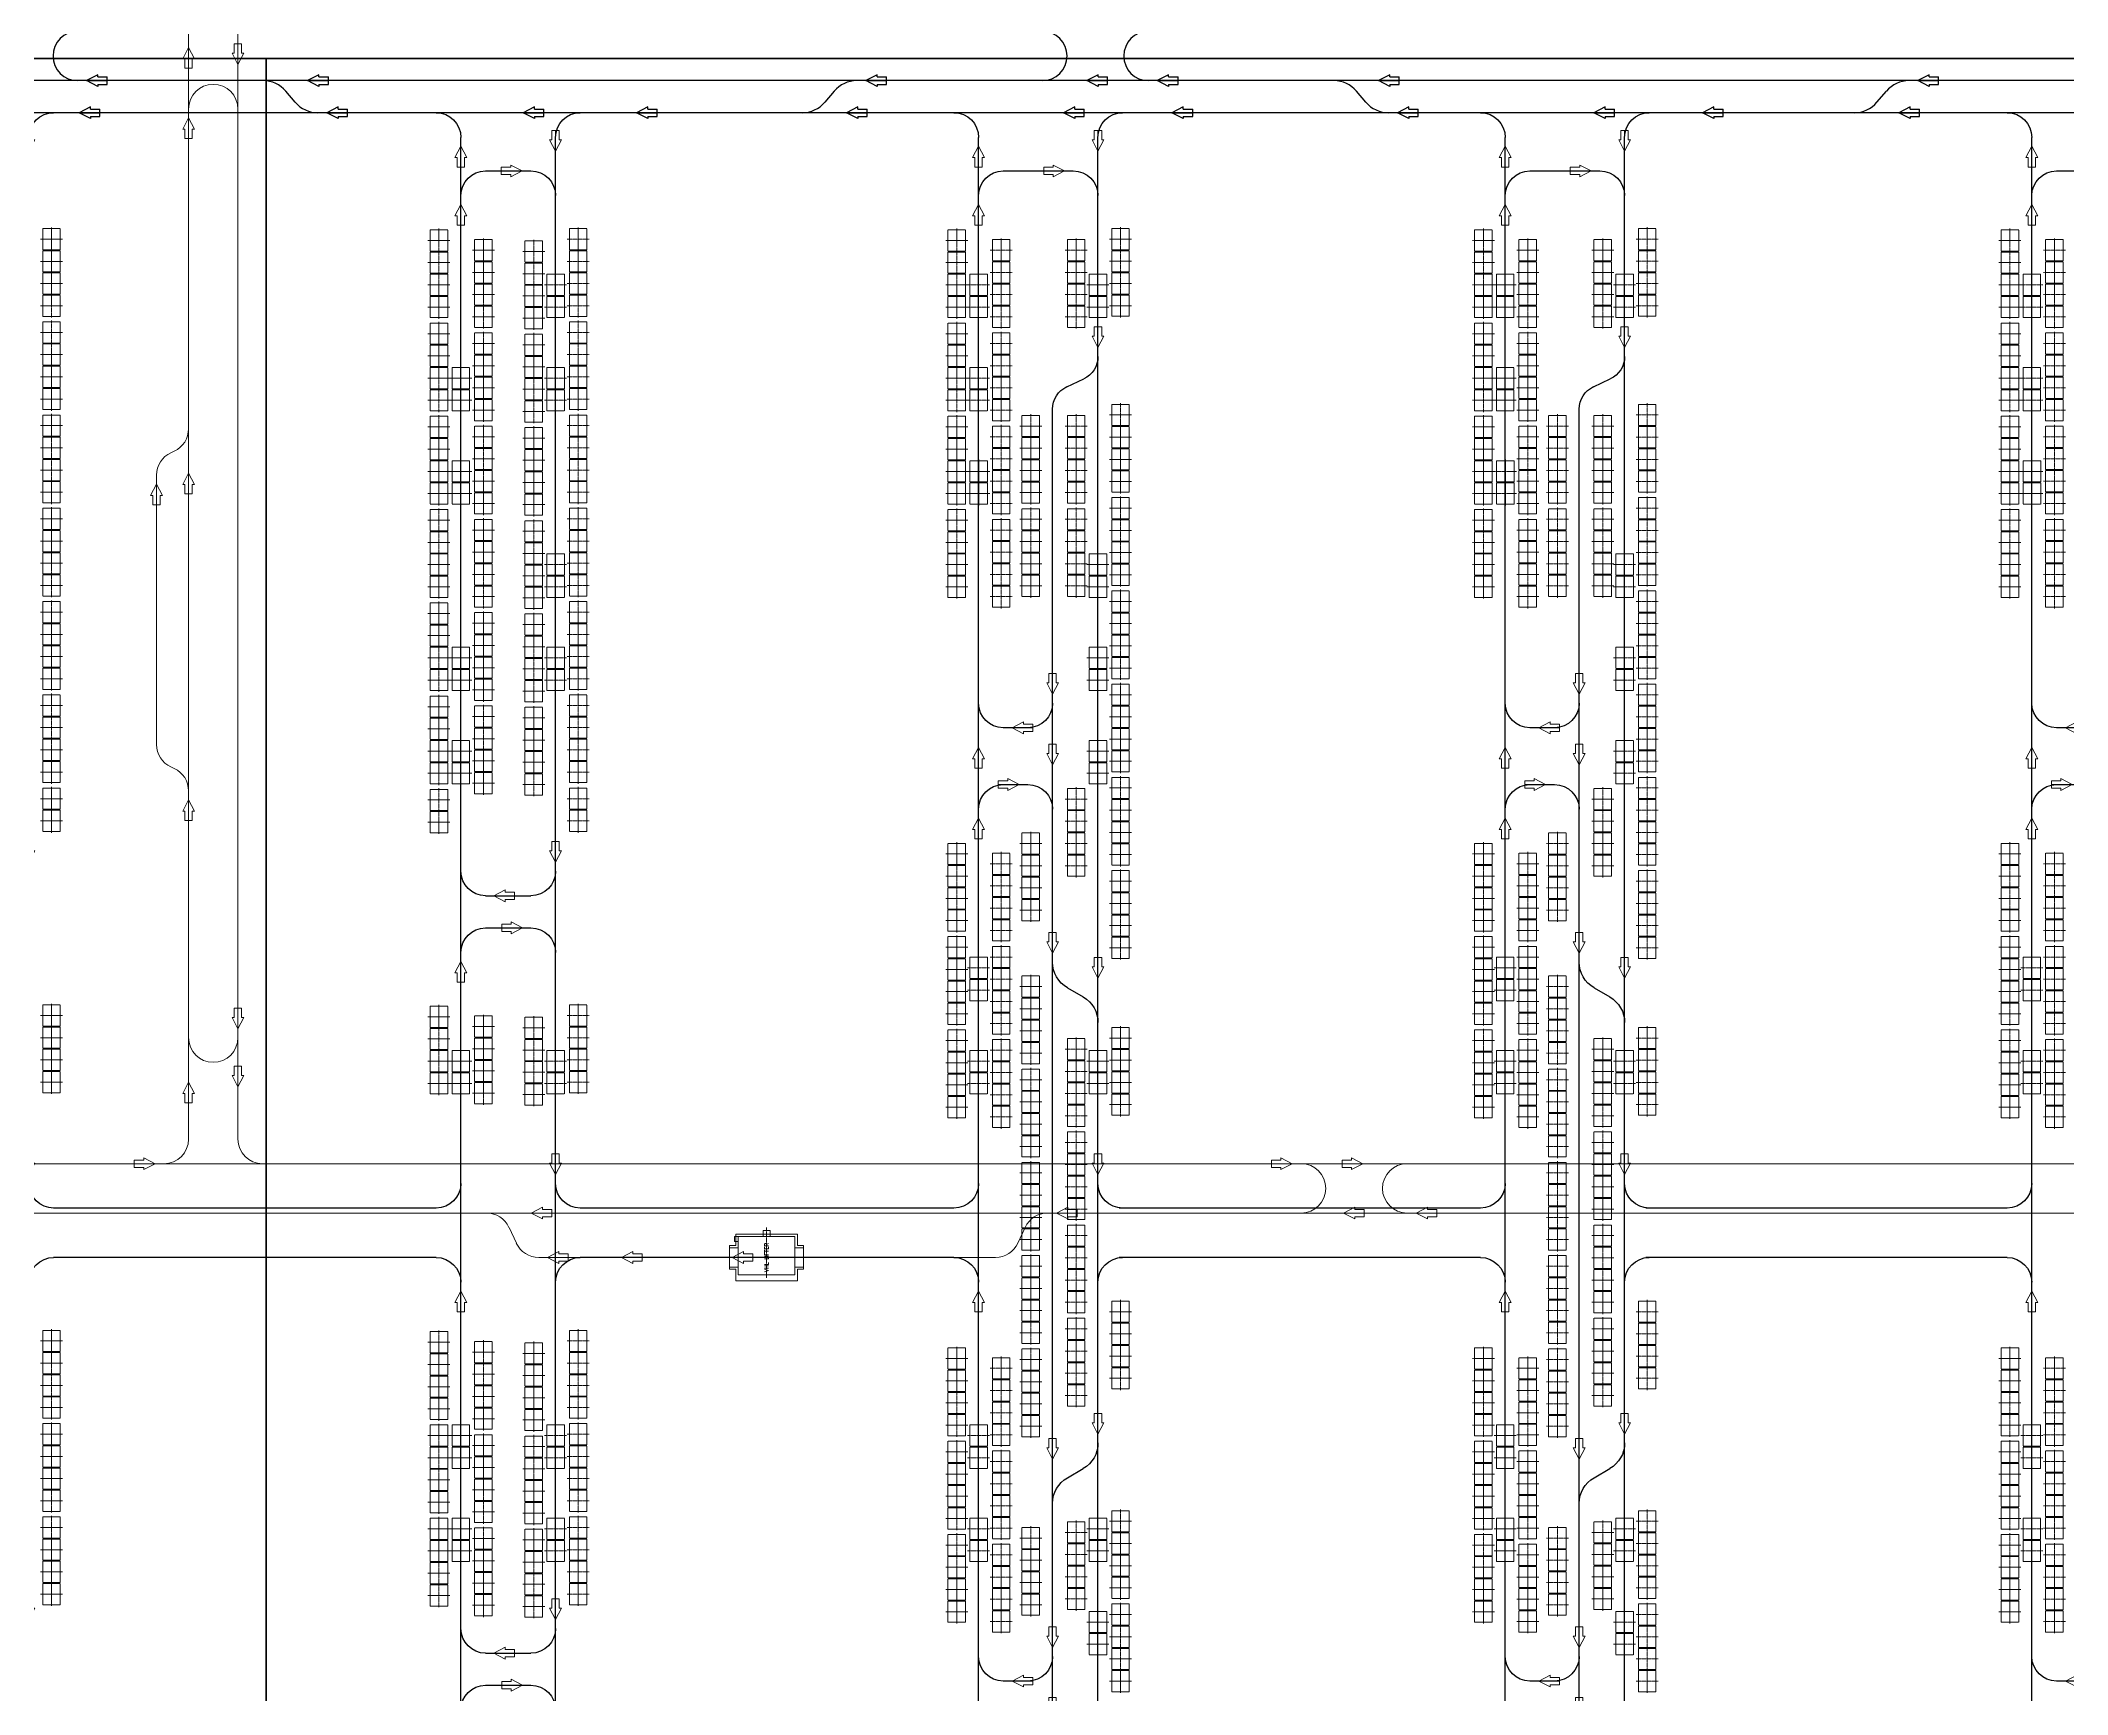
# Model space of a CAD drawing. Header units: millimetres. Extents: x -128 to 670218, y 27186 to 149492.
# Drawn here: x 56097 to 97177, y 46829 to 80349 of the extents above; entities that cross this region are included whole.
import ezdxf
from ezdxf.enums import TextEntityAlignment as Align

# ---------------------------------------------------------------- set-up
doc = ezdxf.new("R2010")
doc.units = ezdxf.units.MM
for name, pattern in [('ACAD_ISO08W100', [36, 24, -3, 6, -3]), ('AM_ISO08W050', [18, 12, -1.5, 3, -1.5]), ('XAT-M16_6F_EQ Layout_20211120$0$ACAD_ISO08W100', [36, 24, -3, 6, -3])]:
    doc.linetypes.add(name, pattern=pattern)
for name, color, linetype, lineweight in [('_CLINE', 4, 'XAT-M16_6F_EQ Layout_20211120$0$ACAD_ISO08W100', 9), ('CL', 4, 'Continuous', 9), ('CLINE', 4, 'ACAD_ISO08W100', 9), ('DIRECT', 40, 'Continuous', 9), ('LINE_EQ', 4, 'AM_ISO08W050', 20), ('LINE_STB', 151, 'Continuous', 30), ('Rail Block(Upper)', 191, 'Continuous', 18), ('Rail_H6022(Upper)', 6, 'Continuous', 18), ('TXT', 3, 'Continuous', 9), ('ZONE', 8, 'Continuous', 9)]:
    doc.layers.add(name, color=color, linetype=linetype, lineweight=lineweight)
doc.layers.add('Rail_H4822(Lower)', color=7, linetype='Continuous')
doc.styles.add('CF-FNT', font='romans.shx', dxfattribs={"width": 0.85, "bigfont": 'bigfont.shx'})

# ---------------------------------------------------------------- blocks, each defined once
blk = doc.blocks.new('*U3')
at = {"color": 0, "linetype": 'ByBlock'}
for p, q in [((-120, -230), (0, 0)), ((0, 0), (0, -420)), ((120, -230), (0, 0)), ((-75, -230), (-120, -230)), ((-75, -230), (-75, -420)), ((75, -230), (75, -420)), ((75, -230), (120, -230)), ((75, -420), (-75, -420))]:
    blk.add_line(p, q, dxfattribs=at)
blk = doc.blocks.new('A$C31676947')
at = {"layer": 'Rail_H4822(Lower)'}
for p, q in [((500, 47250), (500, 500)), ((2420, 47250), (2420, 500)), ((1000, 46570), (1920, 46570)), ((1000, 31870), (1920, 31870)), ((1000, 31220), (1920, 31220)), ((1000, 16520), (1920, 16520)), ((1000, 15870), (1920, 15870)), ((1000, 1180), (1920, 1180))]:
    blk.add_line(p, q, dxfattribs=at)
for centre, start, end in [((0, 47250), 0, 90), ((2920, 47250), 90, 180), ((1000, 46070), 90, 180), ((1920, 46070), 0, 90), ((1000, 32370), 180, 270), ((1920, 32370), 270, 0), ((1000, 30720), 90, 180), ((1920, 30720), 0, 90), ((0, 23700), 270, 0), ((2920, 23700), 180, 270), ((0, 21700), 0, 90), ((2920, 21700), 90, 180), ((1000, 17020), 180, 270), ((1920, 17020), 270, 0), ((1000, 15370), 90, 180), ((1920, 15370), 0, 90), ((1000, 1680), 180, 270), ((1920, 1680), 270, 0), ((0, 500), 270, 0), ((2920, 500), 180, 270)]:
    blk.add_arc(centre, 500, start, end, dxfattribs=at)
at = {"layer": 'DIRECT'}
for p, rotation in [((500, 46970), 180), ((1180, 46570), 89.99999999999999), ((500, 32550), 180), ((500, 23880), 180), ((500, 17200), 180), ((500, 1860), 180), ((1740, 1180), 270), ((500, 680), 180)]:
    blk.add_blockref('*U3', p, dxfattribs=dict(at, rotation=rotation))
for p in [(2420, 47070), (2420, 45890), (2420, 30540), (2420, 21520), (2420, 15190), (2420, 780)]:
    blk.add_blockref('*U3', p, dxfattribs=at)
at = {"layer": 'DIRECT', "lineweight": -2}
for p, rotation in [((1750, 31870), 270), ((1170, 31220), 89.99999999999999), ((1750, 16520), 270), ((1170, 15870), 89.99999999999999)]:
    blk.add_blockref('*U3', p, dxfattribs=dict(at, rotation=rotation))
blk = doc.blocks.new('A$Ca08771bd')
at = {"layer": 'Rail_H4822(Lower)'}
for p, q in [((500, 47250), (500, 500)), ((2920, 47250), (2920, 500)), ((1000, 46570), (2420, 46570)), ((2290, 42199), (2630, 42357)), ((2000, 41745), (2000, 6005)), ((1000, 32935), (1500, 32935)), ((1500, 31785), (1000, 31785)), ((2300, 27664), (2620, 27480)), ((2300, 17736), (2620, 17920)), ((1000, 13615), (1500, 13615)), ((1500, 12465), (1000, 12465)), ((2290, 5552), (2630, 5394)), ((1000, 1180), (2420, 1180))]:
    blk.add_line(p, q, dxfattribs=at)
for centre, radius, start, end in [((0, 47250), 500, 0, 90), ((3420, 47250), 500, 90, 180), ((1000, 46070), 500, 90, 180), ((2420, 46070), 500, 0, 90), ((2420, 42811), 500, 294.8882, 0), ((2500, 41745), 500, 114.8882, 180), ((1000, 33435), 500, 180, 270), ((1500, 33435), 500, 270, 0), ((1000, 31285), 500, 90, 180), ((1500, 31285), 500, 0, 90), ((2600, 28184), 600, 180, 240), ((2320, 26960), 600, 0, 60), ((0, 23700), 500, 270, 0), ((3420, 23700), 500, 180, 270), ((0, 21700), 500, 0, 90), ((3420, 21700), 500, 90, 180), ((2320, 18440), 600, 300, 0), ((2600, 17216), 600, 120, 180), ((1000, 14115), 500, 180, 270), ((1500, 14115), 500, 270, 0), ((1000, 11965), 500, 90, 180), ((1500, 11965), 500, 0, 90), ((2500, 6005), 500, 180, 245.1118), ((2420, 4940), 500, 0, 65.1118), ((1000, 1680), 500, 180, 270), ((2420, 1680), 500, 270, 0), ((0, 500), 500, 270, 0), ((3420, 500), 500, 180, 270)]:
    blk.add_arc(centre, radius, start, end, dxfattribs=at)
at = {"layer": 'DIRECT'}
for p, rotation in [((500, 46970), 180), ((1180, 46570), 90), ((500, 33615), 180), ((1320, 32935), 270), ((500, 32185), 180), ((1180, 31785), 90), ((500, 23880), 180), ((500, 14295), 180), ((1320, 13615), 270), ((500, 12865), 180), ((1180, 12465), 90), ((500, 1860), 180), ((2240, 1180), 270), ((500, 680), 180)]:
    blk.add_blockref('*U3', p, dxfattribs=dict(at, rotation=rotation))
for p in [(2920, 47070), (2920, 45890), (2920, 41911), (2000, 32535), (2000, 31105), (2920, 21520), (2000, 13215), (2000, 11785), (2920, 780)]:
    blk.add_blockref('*U3', p, dxfattribs=at)
at = {"layer": 'DIRECT', "lineweight": -2}
for p in [(2000, 27287), (2920, 26780), (2920, 17543), (2000, 17036), (2920, 4760)]:
    blk.add_blockref('*U3', p, dxfattribs=at)
blk = doc.blocks.new('*U34')
at = {"color": 0, "linetype": 'ByBlock'}
for p, q in [((-120, -230), (0, 0)), ((0, 0), (0, -420)), ((120, -230), (0, 0)), ((-75, -230), (-120, -230)), ((-75, -230), (-75, -420)), ((75, -230), (75, -420)), ((75, -230), (120, -230)), ((75, -420), (-75, -420))]:
    blk.add_line(p, q, dxfattribs=at)
blk = doc.blocks.new('*U142')
at = {"color": 0, "linetype": 'ByBlock'}
for p, q in [((-120, -230), (0, 0)), ((0, 0), (0, -420)), ((120, -230), (0, 0)), ((-75, -230), (-120, -230)), ((-75, -230), (-75, -420)), ((75, -230), (75, -420)), ((75, -230), (120, -230)), ((75, -420), (-75, -420))]:
    blk.add_line(p, q, dxfattribs=at)
blk = doc.blocks.new('*U144')
at = {"color": 0, "linetype": 'ByBlock'}
for p, q in [((-120, -230), (0, 0)), ((0, 0), (0, -420)), ((120, -230), (0, 0)), ((-75, -230), (-120, -230)), ((-75, -230), (-75, -420)), ((75, -230), (75, -420)), ((75, -230), (120, -230)), ((75, -420), (-75, -420))]:
    blk.add_line(p, q, dxfattribs=at)
blk = doc.blocks.new('*U145')
at = {"color": 0, "linetype": 'ByBlock'}
for p, q in [((-120, -230), (0, 0)), ((0, 0), (0, -420)), ((120, -230), (0, 0)), ((-75, -230), (-120, -230)), ((-75, -230), (-75, -420)), ((75, -230), (75, -420)), ((75, -230), (120, -230)), ((75, -420), (-75, -420))]:
    blk.add_line(p, q, dxfattribs=at)
blk = doc.blocks.new('*U129')
at = {"color": 0, "linetype": 'ByBlock'}
for p, q in [((-120, -230), (0, 0)), ((0, 0), (0, -420)), ((120, -230), (0, 0)), ((-75, -230), (-120, -230)), ((-75, -230), (-75, -420)), ((75, -230), (75, -420)), ((75, -230), (120, -230)), ((75, -420), (-75, -420))]:
    blk.add_line(p, q, dxfattribs=at)
blk = doc.blocks.new('*U130')
at = {"color": 0, "linetype": 'ByBlock'}
for p, q in [((-120, -230), (0, 0)), ((0, 0), (0, -420)), ((120, -230), (0, 0)), ((-75, -230), (-120, -230)), ((-75, -230), (-75, -420)), ((75, -230), (75, -420)), ((75, -230), (120, -230)), ((75, -420), (-75, -420))]:
    blk.add_line(p, q, dxfattribs=at)
blk = doc.blocks.new('*U108')
at = {"color": 0, "linetype": 'ByBlock'}
for p, q in [((-120, -230), (0, 0)), ((0, 0), (0, -420)), ((120, -230), (0, 0)), ((-75, -230), (-120, -230)), ((-75, -230), (-75, -420)), ((75, -230), (75, -420)), ((75, -230), (120, -230)), ((75, -420), (-75, -420))]:
    blk.add_line(p, q, dxfattribs=at)
blk = doc.blocks.new('*U109')
at = {"color": 0, "linetype": 'ByBlock'}
for p, q in [((-120, -230), (0, 0)), ((0, 0), (0, -420)), ((120, -230), (0, 0)), ((-75, -230), (-120, -230)), ((-75, -230), (-75, -420)), ((75, -230), (75, -420)), ((75, -230), (120, -230)), ((75, -420), (-75, -420))]:
    blk.add_line(p, q, dxfattribs=at)
blk = doc.blocks.new('*U557')
at = {"color": 0, "linetype": 'ByBlock'}
for p, q in [((-120, -230), (0, 0)), ((0, 0), (0, -420)), ((120, -230), (0, 0)), ((-75, -230), (-120, -230)), ((-75, -230), (-75, -420)), ((75, -230), (75, -420)), ((75, -230), (120, -230)), ((75, -420), (-75, -420))]:
    blk.add_line(p, q, dxfattribs=at)
blk = doc.blocks.new('*U478')
at = {"color": 0, "linetype": 'ByBlock'}
for p, q in [((-120, -230), (0, 0)), ((0, 0), (0, -420)), ((120, -230), (0, 0)), ((-75, -230), (-120, -230)), ((-75, -230), (-75, -420)), ((75, -230), (75, -420)), ((75, -230), (120, -230)), ((75, -420), (-75, -420))]:
    blk.add_line(p, q, dxfattribs=at)
blk = doc.blocks.new('*U683')
at = {"color": 0, "linetype": 'ByBlock'}
for p, q in [((-120, -230), (0, 0)), ((0, 0), (0, -420)), ((120, -230), (0, 0)), ((-75, -230), (-120, -230)), ((-75, -230), (-75, -420)), ((75, -230), (75, -420)), ((75, -230), (120, -230)), ((75, -420), (-75, -420))]:
    blk.add_line(p, q, dxfattribs=at)
blk = doc.blocks.new('*U684')
at = {"color": 0, "linetype": 'ByBlock'}
for p, q in [((-120, -230), (0, 0)), ((0, 0), (0, -420)), ((120, -230), (0, 0)), ((-75, -230), (-120, -230)), ((-75, -230), (-75, -420)), ((75, -230), (75, -420)), ((75, -230), (120, -230)), ((75, -420), (-75, -420))]:
    blk.add_line(p, q, dxfattribs=at)
blk = doc.blocks.new('*U685')
at = {"color": 0, "linetype": 'ByBlock'}
for p, q in [((-120, -230), (0, 0)), ((0, 0), (0, -420)), ((120, -230), (0, 0)), ((-75, -230), (-120, -230)), ((-75, -230), (-75, -420)), ((75, -230), (75, -420)), ((75, -230), (120, -230)), ((75, -420), (-75, -420))]:
    blk.add_line(p, q, dxfattribs=at)
blk = doc.blocks.new('*U686')
at = {"color": 0, "linetype": 'ByBlock'}
for p, q in [((-120, -230), (0, 0)), ((0, 0), (0, -420)), ((120, -230), (0, 0)), ((-75, -230), (-120, -230)), ((-75, -230), (-75, -420)), ((75, -230), (75, -420)), ((75, -230), (120, -230)), ((75, -420), (-75, -420))]:
    blk.add_line(p, q, dxfattribs=at)
blk = doc.blocks.new('*U290')
at = {"color": 0, "linetype": 'ByBlock'}
for p, q in [((-120, -230), (0, 0)), ((0, 0), (0, -420)), ((120, -230), (0, 0)), ((-75, -230), (-120, -230)), ((-75, -230), (-75, -420)), ((75, -230), (75, -420)), ((75, -230), (120, -230)), ((75, -420), (-75, -420))]:
    blk.add_line(p, q, dxfattribs=at)
blk = doc.blocks.new('*U291')
at = {"color": 0, "linetype": 'ByBlock'}
for p, q in [((-120, -230), (0, 0)), ((0, 0), (0, -420)), ((120, -230), (0, 0)), ((-75, -230), (-120, -230)), ((-75, -230), (-75, -420)), ((75, -230), (75, -420)), ((75, -230), (120, -230)), ((75, -420), (-75, -420))]:
    blk.add_line(p, q, dxfattribs=at)
blk = doc.blocks.new('*U292')
at = {"color": 0, "linetype": 'ByBlock'}
for p, q in [((-120, -230), (0, 0)), ((0, 0), (0, -420)), ((120, -230), (0, 0)), ((-75, -230), (-120, -230)), ((-75, -230), (-75, -420)), ((75, -230), (75, -420)), ((75, -230), (120, -230)), ((75, -420), (-75, -420))]:
    blk.add_line(p, q, dxfattribs=at)
blk = doc.blocks.new('*U293')
at = {"color": 0, "linetype": 'ByBlock'}
for p, q in [((-120, -230), (0, 0)), ((0, 0), (0, -420)), ((120, -230), (0, 0)), ((-75, -230), (-120, -230)), ((-75, -230), (-75, -420)), ((75, -230), (75, -420)), ((75, -230), (120, -230)), ((75, -420), (-75, -420))]:
    blk.add_line(p, q, dxfattribs=at)
blk = doc.blocks.new('EG-TR_ARW_1-2')
at = {"color": 0, "linetype": 'ByBlock'}
for p, q in [((-120, -230), (0, 0)), ((0, 0), (0, -420)), ((120, -230), (0, 0)), ((-75, -230), (-120, -230)), ((-75, -230), (-75, -420)), ((75, -230), (75, -420)), ((75, -230), (120, -230)), ((75, -420), (-75, -420))]:
    blk.add_line(p, q, dxfattribs=at)
blk = doc.blocks.new('A$C90e8e326')
at = {"layer": 'Rail_H6022(Upper)'}
for p, q in [((58060, 75000), (58060, 28750)), ((59060, 75000), (59060, 28750)), ((57700, 42659), (57771, 42691)), ((57410, 36745), (57410, 42205)), ((57700, 36291), (57771, 36259)), ((6741, 28250), (324586, 28250)), ((5741, 27250), (261647, 27250)), ((64703, 26640), (64554, 26960)), ((74866, 26640), (75015, 26960)), ((65156, 26350), (74413, 26350))]:
    blk.add_line(p, q, dxfattribs=at)
for centre, start, end in [((58560, 49625), 0, 180), ((57560, 43145), 294.8882, 0), ((57910, 42205), 114.8882, 180), ((57910, 36745), 180, 245.1118), ((57560, 35805), 0, 65.1118), ((58560, 30805), 180, 0), ((57560, 28750), 270, 0), ((59560, 28750), 180, 270), ((80607, 27750), 270, 90), ((82757, 27750), 90, 270), ((64100, 26750), 24.8882, 90), ((75469, 26750), 90, 155.1118), ((65156, 26850), 204.8882, 270), ((74413, 26850), 270, 335.1118)]:
    blk.add_arc(centre, 500, start, end, dxfattribs=at)
for p, xscale, rotation in [((59060, 50525), -1, 180), ((59060, 30985), -1, 180), ((59060, 29805), -1, 180), ((57380, 28250), -1, 270), ((80427, 28250), -1, 270), ((81857, 28250), -1, 270), ((65000, 27250), -1.000000000000001, 90), ((81467, 27250), -1.000000000000001, 90), ((82937, 27250), -1.000000000000001, 90), ((65332, 26350), -1.000000000000001, 90)]:
    blk.add_blockref('EG-TR_ARW_1-2', p, dxfattribs=dict(at, xscale=xscale, rotation=rotation))
at = {"layer": 'Rail_H6022(Upper)', "xscale": -1}
for p in [(58060, 50875), (58060, 49445), (57410, 42025), (58060, 42245), (58060, 35625), (58060, 29905)]:
    blk.add_blockref('EG-TR_ARW_1-2', p, dxfattribs=at)
at = {"layer": 'Rail_H6022(Upper)', "lineweight": -2, "xscale": -1.000000000000001, "rotation": 90}
for p in [(75649, 27250), (66832, 26350)]:
    blk.add_blockref('EG-TR_ARW_1-2', p, dxfattribs=at)
blk = doc.blocks.new('*U825')
at = {"color": 0, "linetype": 'ByBlock', "lineweight": -2}
for points in [[(-350, -575), (-350, 575), (425, 575), (425, -575)], [(196, 575), (196, 750), (-196, 750), (-196, 575)], [(545, -72), (545, 72), (425, 72), (425, -72)], [(196, -750), (196, -575), (-196, -575), (-196, -750)]]:
    blk.add_lwpolyline(points, close=True, dxfattribs=at)
at = {"color": 0}
blk.add_lwpolyline([(325, 650), (325, 575), (425, 575), (425, 650)], close=True, dxfattribs=at)
at = {"layer": 'CL'}
blk.add_line((0, 750), (0, -750), dxfattribs=at)
at = {"layer": 'CLINE'}
blk.add_line((-411, 0), (604, 0), dxfattribs=at)
at = {"layer": 'ZONE'}
for p, q in [((-240, 625), (-475, 625)), ((-475, 625), (-475, -625)), ((-240, 625), (-240, 750)), ((-240, 750), (240, 750)), ((240, 750), (240, 625)), ((240, 625), (475, 625)), ((475, 625), (475, -625)), ((-475, -625), (-240, -625)), ((-240, -625), (-240, -750)), ((-240, -750), (240, -750)), ((240, -750), (240, -625)), ((475, -625), (240, -625))]:
    blk.add_line(p, q, dxfattribs=at)
at = {"layer": 'DIRECT', "lineweight": -2}
blk.add_blockref('EG-TR_ARW_1-2', (0, 700), dxfattribs=at)
at = {"layer": 'TXT', "style": 'CF-FNT', "flags": 8}
blk.add_attdef('UNITID', text='', height=80, dxfattribs=at).set_placement((0, 0), align=Align.MIDDLE_CENTER)
blk = doc.blocks.new('XAT-M16_6F_EQ Layout_20211120$0$EG-12_FOUP_(01)-pv')
at = {"layer": '_CLINE'}
for p, q in [((0, 211), (0, -235)), ((-239, -12), (239, -12))]:
    blk.add_line(p, q, dxfattribs=at)
at = {"layer": 'LINE_EQ'}
blk.add_lwpolyline([(-215, 166), (-215, -190), (215, -190), (215, 166)], close=True, dxfattribs=at)
blk = doc.blocks.new('A$Cb83e1a90')
at = {"rotation": 89.99999999999999}
for p in [(-955, -909), (-955, -1359), (-955, -1809), (-955, -2259)]:
    blk.add_blockref('XAT-M16_6F_EQ Layout_20211120$0$EG-12_FOUP_(01)-pv', p, dxfattribs=at)
blk = doc.blocks.new('A$Ca79c4620')
at = {"rotation": 89.99999999999999}
for p in [(945, -882), (945, -1332), (945, -1782), (945, -2232)]:
    blk.add_blockref('XAT-M16_6F_EQ Layout_20211120$0$EG-12_FOUP_(01)-pv', p, dxfattribs=at)

msp = doc.modelspace()

# ---------------------------------------------------------------- linework, layer by layer
for points in [[(5682, 132785), (134983, 132785), (134983, 79986), (5682, 79986)], [(5682, 79986), (60668, 79986), (60668, 27186), (5682, 27186)], [(60668, 79986), (114163, 79986), (114163, 27186), (60668, 27186)]]:
    msp.add_lwpolyline(points, close=True)
at = {"layer": 'Rail_H4822(Lower)'}
for p, q in [((76271, 79536), (11751, 79536)), ((61261, 79098), (61069, 79325)), ((72183, 79325), (71992, 79098)), ((326175, 79536), (76271, 79536)), ((82960, 79098), (82769, 79325)), ((93316, 79098), (93508, 79325)), ((75798, 78886), (2038, 78886)), ((337538, 78886), (75798, 78886)), ((64116, 56686), (56363, 56686)), ((74609, 56686), (67036, 56686)), ((85282, 56686), (77959, 56686)), ((95955, 56686), (88632, 56686)), ((64116, 55686), (56363, 55686)), ((74609, 55686), (67036, 55686)), ((85282, 55686), (77959, 55686)), ((95955, 55686), (88632, 55686))]:
    msp.add_line(p, q, dxfattribs=at)
for centre, radius, start, end in [((56851, 80036), 500, 90, 270), ((76401, 80036), 500, 270, 90), ((78551, 80036), 500, 90, 270), ((60611, 78936), 600, 40.3016, 90), ((72641, 78936), 600, 90, 139.6984), ((82311, 78936), 600, 40.3016, 90), ((93966, 78936), 600, 90, 139.6984), ((61718, 79486), 600, 220.3016, 270), ((71534, 79486), 600, 270, 319.6984), ((83418, 79486), 600, 220.3016, 270), ((92859, 79486), 600, 270, 319.6984)]:
    msp.add_arc(centre, radius, start, end, dxfattribs=at)

# ---------------------------------------------------------------- block references
at = {"layer": 'LINE_EQ', "rotation": 89.99999999999999}
for p in [(66524, 75398), (75097, 75398), (77517, 75398), (85770, 75398), (88190, 75398), (96443, 75398), (66524, 74948), (75097, 74948), (77517, 74948), (85770, 74948), (88190, 74948), (96443, 74948), (64604, 73508), (66524, 73508), (75097, 73508), (85770, 73508), (96443, 73508), (64604, 73058), (66524, 73058), (75097, 73058), (85770, 73058), (96443, 73058), (64604, 71618), (75100, 71618), (85773, 71618), (96446, 71618), (64604, 71168), (75100, 71168), (85773, 71168), (96446, 71168), (66524, 69728), (77517, 69728), (88190, 69728), (66524, 69278), (77517, 69278), (88190, 69278), (64604, 67838), (66524, 67838), (77517, 67838), (88190, 67838), (64604, 67388), (66524, 67388), (77517, 67388), (88190, 67388), (64604, 65948), (77517, 65948), (88190, 65948), (64604, 65498), (77517, 65498), (88190, 65498), (75097, 61554), (85770, 61554), (96443, 61554), (75097, 61104), (85770, 61104), (96443, 61104), (64604, 59664), (66524, 59664), (75097, 59664), (77517, 59664), (85770, 59664), (88190, 59664), (96443, 59664), (64604, 59214), (66524, 59214), (75097, 59214), (77517, 59214), (85770, 59214), (88190, 59214), (96443, 59214), (64604, 52077), (66524, 52077), (75097, 52077), (85770, 52077), (96443, 52077), (64604, 51627), (66524, 51627), (75097, 51627), (85770, 51627), (96443, 51627), (64604, 50187), (66524, 50187), (75097, 50187), (77517, 50187), (85770, 50187), (88190, 50187), (96443, 50187), (64604, 49737), (66524, 49737), (75097, 49737), (77517, 49737), (85770, 49737), (88190, 49737), (96443, 49737), (77517, 48297), (88190, 48297), (77517, 47847), (88190, 47847)]:
    msp.add_blockref('XAT-M16_6F_EQ Layout_20211120$0$EG-12_FOUP_(01)-pv', p, dxfattribs=at)
at = {"layer": 'LINE_STB', "rotation": 89.99999999999999}
for p in [(56308, 76324), (64161, 76298), (66981, 76324), (56308, 75874), (64161, 75848), (65061, 76099), (66081, 76073), (66981, 75874), (75554, 76099), (86227, 76099), (96900, 76099), (56308, 75424), (64161, 75398), (65061, 75649), (66081, 75623), (66981, 75424), (75554, 75649), (86227, 75649), (96900, 75649), (56308, 74974), (64161, 74948), (65061, 75199), (66081, 75173), (66981, 74974), (75554, 75199), (86227, 75199), (96900, 75199), (65061, 74749), (66081, 74723), (75554, 74749), (86227, 74749), (96900, 74749), (56308, 74434), (64161, 74408), (65061, 74209), (66081, 74183), (66981, 74434), (75554, 74209), (86227, 74209), (96900, 74209), (56308, 73984), (64161, 73958), (65061, 73759), (66081, 73733), (66981, 73984), (75554, 73759), (86227, 73759), (96900, 73759), (56308, 73534), (64161, 73508), (65061, 73309), (66981, 73534), (75554, 73309), (86227, 73309), (96900, 73309), (56308, 73084), (64161, 73058), (66081, 73283), (66981, 73084), (56308, 72544), (64161, 72518), (65061, 72859), (66081, 72833), (66981, 72544), (75554, 72859), (86227, 72859), (96900, 72859), (56308, 72094), (64161, 72068), (65061, 72319), (66081, 72293), (66981, 72094), (75554, 72319), (86227, 72319), (96900, 72319), (65061, 71869), (66081, 71843), (75554, 71869), (86227, 71869), (96900, 71869), (56308, 71644), (64161, 71618), (65061, 71419), (66081, 71393), (66981, 71644), (75554, 71419), (86227, 71419), (96900, 71419), (56308, 71194), (64161, 71168), (65061, 70969), (66081, 70943), (66981, 71194), (75554, 70969), (86227, 70969), (96900, 70969), (56308, 70654), (64161, 70628), (65061, 70429), (66981, 70654), (75554, 70429), (86227, 70429), (96900, 70429), (56308, 70204), (64161, 70178), (66081, 70403), (66981, 70204), (56308, 69754), (64161, 69728), (65061, 69979), (66081, 69953), (66981, 69754), (75554, 69979), (86227, 69979), (96900, 69979), (56308, 69304), (64161, 69278), (65061, 69529), (66081, 69503), (66981, 69304), (75554, 69529), (86227, 69529), (96900, 69529), (65061, 69079), (66081, 69053), (75554, 69079), (86227, 69079), (96900, 69079), (56308, 68764), (64161, 68738), (65061, 68539), (66081, 68513), (66981, 68764), (56308, 68314), (64161, 68288), (65061, 68089), (66081, 68063), (66981, 68314), (56308, 67864), (64161, 67838), (65061, 67639), (66081, 67613), (66981, 67864), (56308, 67414), (64161, 67388), (65061, 67189), (66081, 67163), (66981, 67414), (56308, 66874), (64161, 66848), (66981, 66874), (56308, 66424), (64161, 66398), (65061, 66649), (66081, 66623), (66981, 66424), (56308, 65974), (64161, 65948), (65061, 66199), (66081, 66173), (66981, 65974), (56308, 65524), (64161, 65498), (65061, 65749), (66081, 65723), (66981, 65524), (65061, 65299), (66081, 65273), (56308, 64984), (64161, 64958), (66981, 64984), (56308, 64534), (64161, 64508), (66981, 64534), (75554, 63665), (86227, 63665), (96900, 63665), (75554, 63215), (86227, 63215), (96900, 63215), (75554, 62765), (86227, 62765), (96900, 62765), (75554, 62315), (86227, 62315), (96900, 62315), (75554, 61775), (86227, 61775), (96900, 61775), (75554, 61325), (86227, 61325), (96900, 61325), (56308, 60590), (64161, 60564), (66981, 60590), (75554, 60875), (86227, 60875), (96900, 60875), (65061, 60365), (66081, 60339), (75554, 60425), (86227, 60425), (96900, 60425), (56308, 60140), (64161, 60114), (65061, 59915), (66081, 59889), (66981, 60140), (75554, 59885), (86227, 59885), (96900, 59885), (56308, 59690), (64161, 59664), (65061, 59465), (66081, 59439), (66981, 59690), (75554, 59435), (86227, 59435), (96900, 59435), (56308, 59240), (64161, 59214), (65061, 59015), (66081, 58989), (66981, 59240), (75554, 58985), (86227, 58985), (96900, 58985), (75554, 58535), (86227, 58535), (96900, 58535), (56308, 53993), (66981, 53993), (64161, 53967), (65061, 53768), (66081, 53742), (56308, 53543), (64161, 53517), (65061, 53318), (66081, 53292), (66981, 53543), (75554, 53439), (86227, 53439), (96900, 53439), (56308, 53093), (64161, 53067), (65061, 52868), (66081, 52842), (66981, 53093), (75554, 52989), (86227, 52989), (96900, 52989), (56308, 52643), (64161, 52617), (65061, 52418), (66081, 52392), (66981, 52643), (75554, 52539), (86227, 52539), (96900, 52539), (56308, 52103), (64161, 52077), (66981, 52103), (75554, 52089), (86227, 52089), (96900, 52089), (56308, 51653), (64161, 51627), (65061, 51878), (66081, 51852), (66981, 51653), (75554, 51549), (86227, 51549), (96900, 51549), (56308, 51203), (64161, 51177), (65061, 51428), (66081, 51402), (66981, 51203), (56308, 50753), (64161, 50727), (65061, 50978), (66081, 50952), (66981, 50753), (75554, 51099), (86227, 51099), (96900, 51099), (65061, 50528), (66081, 50502), (75554, 50649), (86227, 50649), (96900, 50649), (56308, 50213), (64161, 50187), (65061, 49988), (66081, 49962), (66981, 50213), (75554, 50199), (86227, 50199), (96900, 50199), (56308, 49763), (64161, 49737), (65061, 49538), (66081, 49512), (66981, 49763), (75554, 49659), (86227, 49659), (96900, 49659), (56308, 49313), (64161, 49287), (65061, 49088), (66081, 49062), (66981, 49313), (75554, 49209), (86227, 49209), (96900, 49209), (56308, 48863), (64161, 48837), (66981, 48863), (75554, 48759), (86227, 48759), (96900, 48759), (65061, 48638), (66081, 48612), (75554, 48309), (86227, 48309), (96900, 48309)]:
    msp.add_blockref('XAT-M16_6F_EQ Layout_20211120$0$EG-12_FOUP_(01)-pv', p, dxfattribs=at)
at = {"layer": 'LINE_STB'}
for name, p in [('A$Cb83e1a90', (75609, 77207)), ('A$Ca79c4620', (77029, 77207)), ('A$Cb83e1a90', (86282, 77207)), ('A$Ca79c4620', (87702, 77207)), ('A$Cb83e1a90', (96955, 77207)), ('A$Cb83e1a90', (78029, 77008)), ('A$Cb83e1a90', (88702, 77008)), ('A$Cb83e1a90', (75609, 75317)), ('A$Cb83e1a90', (86282, 75317)), ('A$Cb83e1a90', (96955, 75317)), ('A$Cb83e1a90', (75609, 73427)), ('A$Cb83e1a90', (77109, 73445)), ('A$Cb83e1a90', (78029, 73445)), ('A$Cb83e1a90', (78929, 73670)), ('A$Cb83e1a90', (86282, 73427)), ('A$Cb83e1a90', (87782, 73445)), ('A$Cb83e1a90', (88702, 73445)), ('A$Cb83e1a90', (89602, 73670)), ('A$Cb83e1a90', (96955, 73427)), ('A$Cb83e1a90', (78929, 71780)), ('A$Cb83e1a90', (89602, 71780)), ('A$Cb83e1a90', (75609, 71537)), ('A$Cb83e1a90', (77109, 71555)), ('A$Cb83e1a90', (77109, 71555)), ('A$Cb83e1a90', (78029, 71555)), ('A$Cb83e1a90', (86282, 71537)), ('A$Cb83e1a90', (87782, 71555)), ('A$Cb83e1a90', (87782, 71555)), ('A$Cb83e1a90', (88702, 71555)), ('A$Cb83e1a90', (96955, 71537)), ('A$Cb83e1a90', (78929, 69890)), ('A$Cb83e1a90', (89602, 69890)), ('A$Cb83e1a90', (78929, 68000)), ('A$Cb83e1a90', (89602, 68000)), ('A$Cb83e1a90', (78929, 66110)), ('A$Cb83e1a90', (89602, 66110)), ('A$Cb83e1a90', (78029, 65885)), ('A$Cb83e1a90', (88702, 65885)), ('A$Cb83e1a90', (75609, 64772)), ('A$Cb83e1a90', (77109, 64985)), ('A$Cb83e1a90', (86282, 64772)), ('A$Cb83e1a90', (87782, 64985)), ('A$Cb83e1a90', (96955, 64772)), ('A$Cb83e1a90', (78929, 64220)), ('A$Cb83e1a90', (89602, 64220)), ('A$Cb83e1a90', (75609, 62882)), ('A$Cb83e1a90', (86282, 62882)), ('A$Cb83e1a90', (96955, 62882)), ('A$Cb83e1a90', (77109, 62087)), ('A$Cb83e1a90', (87782, 62087)), ('A$Cb83e1a90', (75609, 60992)), ('A$Cb83e1a90', (78029, 60817)), ('A$Cb83e1a90', (78929, 61042)), ('A$Cb83e1a90', (86282, 60992)), ('A$Cb83e1a90', (88702, 60817)), ('A$Cb83e1a90', (89602, 61042)), ('A$Cb83e1a90', (96955, 60992)), ('A$Cb83e1a90', (77109, 60197)), ('A$Cb83e1a90', (87782, 60197)), ('A$Cb83e1a90', (78029, 58927)), ('A$Cb83e1a90', (88702, 58927)), ('A$Cb83e1a90', (77109, 58307)), ('A$Cb83e1a90', (87782, 58307)), ('A$Cb83e1a90', (78029, 57037)), ('A$Cb83e1a90', (88702, 57037)), ('A$Cb83e1a90', (77109, 56417)), ('A$Cb83e1a90', (87782, 56417)), ('A$Cb83e1a90', (78929, 55496)), ('A$Cb83e1a90', (89602, 55496)), ('A$Cb83e1a90', (78029, 55147)), ('A$Cb83e1a90', (88702, 55147)), ('A$Cb83e1a90', (75609, 54546)), ('A$Cb83e1a90', (77109, 54527)), ('A$Cb83e1a90', (86282, 54546)), ('A$Cb83e1a90', (87782, 54527)), ('A$Cb83e1a90', (96955, 54546)), ('A$Cb83e1a90', (75609, 52656)), ('A$Cb83e1a90', (86282, 52656)), ('A$Cb83e1a90', (96955, 52656)), ('A$Cb83e1a90', (78929, 51248)), ('A$Cb83e1a90', (89602, 51248)), ('A$Cb83e1a90', (77109, 50908)), ('A$Cb83e1a90', (78029, 51023)), ('A$Cb83e1a90', (87782, 50908)), ('A$Cb83e1a90', (88702, 51023)), ('A$Cb83e1a90', (75609, 50766)), ('A$Cb83e1a90', (86282, 50766)), ('A$Cb83e1a90', (96955, 50766)), ('A$Cb83e1a90', (78929, 49358)), ('A$Cb83e1a90', (89602, 49358))]:
    msp.add_blockref(name, p, dxfattribs=at)
at = {"layer": 'Rail Block(Upper)'}
ref = msp.add_blockref('*U825', (70813, 55686), dxfattribs=dict(at, rotation=89.99999999999999))
ref.add_attrib('UNITID', 'VHL LIFTER', dxfattribs={"layer": 'TXT', "height": 80, "rotation": 90, "style": 'CF-FNT'}).set_placement((70813, 55686), align=Align.MIDDLE_CENTER)
at = {"layer": 'Rail_H4822(Lower)'}
msp.add_blockref('A$C90e8e326', (1038, 29336), dxfattribs=at)
at = {"layer": 'Rail_H4822(Lower)', "xscale": -1}
for name, p, rotation in [('*U34', (57031, 79536), 90), ('*U109', (61511, 79536), 90), ('*U130', (72821, 79536), 90), ('*U478', (77301, 79536), 90), ('*U557', (78731, 79536), 90), ('*U293', (83211, 79536), 90), ('*U291', (94146, 79536), 90), ('A$C31676947', (53443, 78886), 180), ('*U142', (56878, 78886), 90), ('*U108', (61898, 78886), 90), ('A$C31676947', (64116, 78886), 180), ('*U145', (65878, 78886), 90), ('*U144', (68178, 78886), 90), ('*U129', (72434, 78886), 90), ('A$Ca08771bd', (74609, 78886), 180), ('*U684', (76828, 78886), 90), ('*U683', (79028, 78886), 90), ('*U292', (83597, 78886), 90), ('A$Ca08771bd', (85282, 78886), 180), ('*U686', (87578, 78886), 90), ('*U685', (89778, 78886), 90), ('*U290', (93759, 78886), 90), ('A$Ca08771bd', (95955, 78886), 180)]:
    msp.add_blockref(name, p, dxfattribs=dict(at, rotation=rotation))

doc.saveas('drawing.dxf')
